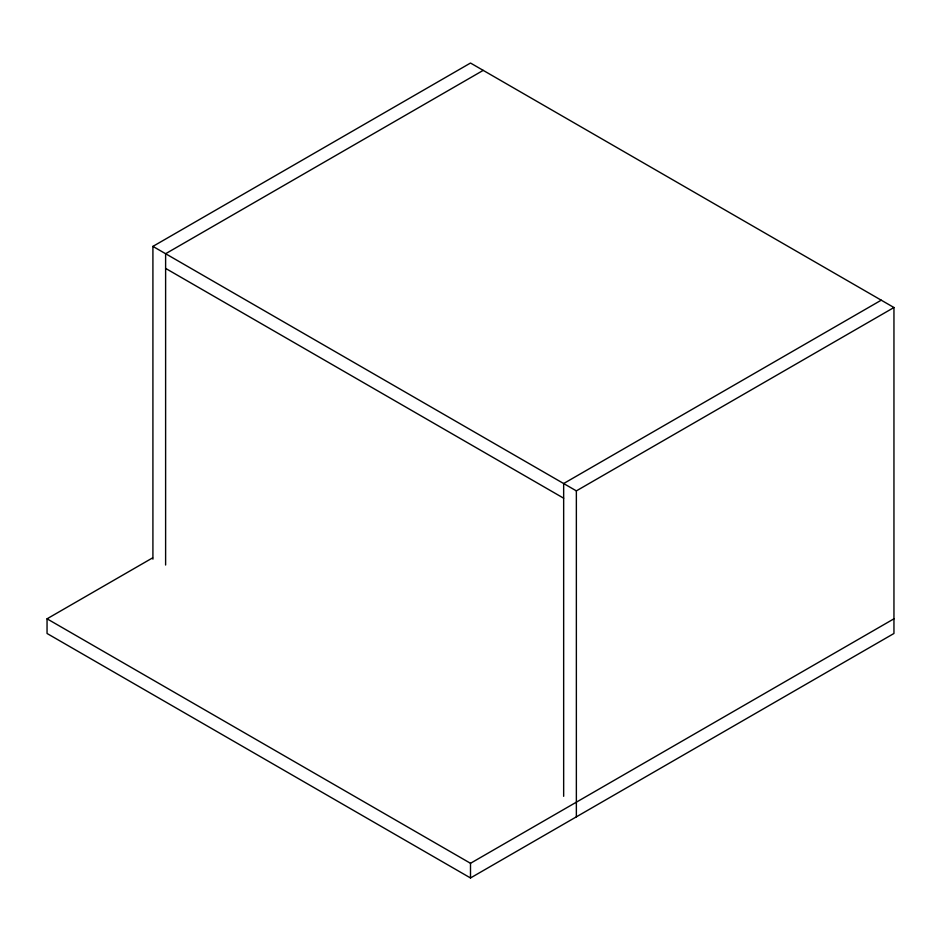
<?xml version="1.0" encoding="UTF-8"?>
<svg xmlns="http://www.w3.org/2000/svg" width="941" height="941" viewBox="0 0 941 941"><rect width="100%" height="100%" fill="white"/><g stroke="black" fill="none" stroke-linecap="round" stroke-linejoin="round"><path stroke-width="1.41" d="M152.912 559.154L152.912 246.389L470.5 63.035L893.95 307.519L893.95 633.481L470.5 877.965L47.05 633.481L47.05 618.813L152.595 557.884M483.204 70.375L165.616 253.729L165.616 565.023M881.247 300.179L563.659 483.533L563.659 796.298M152.912 246.389L576.362 490.873L893.95 307.519M47.05 618.813L470.5 863.297L893.95 618.813M165.616 268.397L563.659 498.201M576.362 490.873L576.362 816.847M470.5 863.297L470.5 877.965"/></g></svg>
